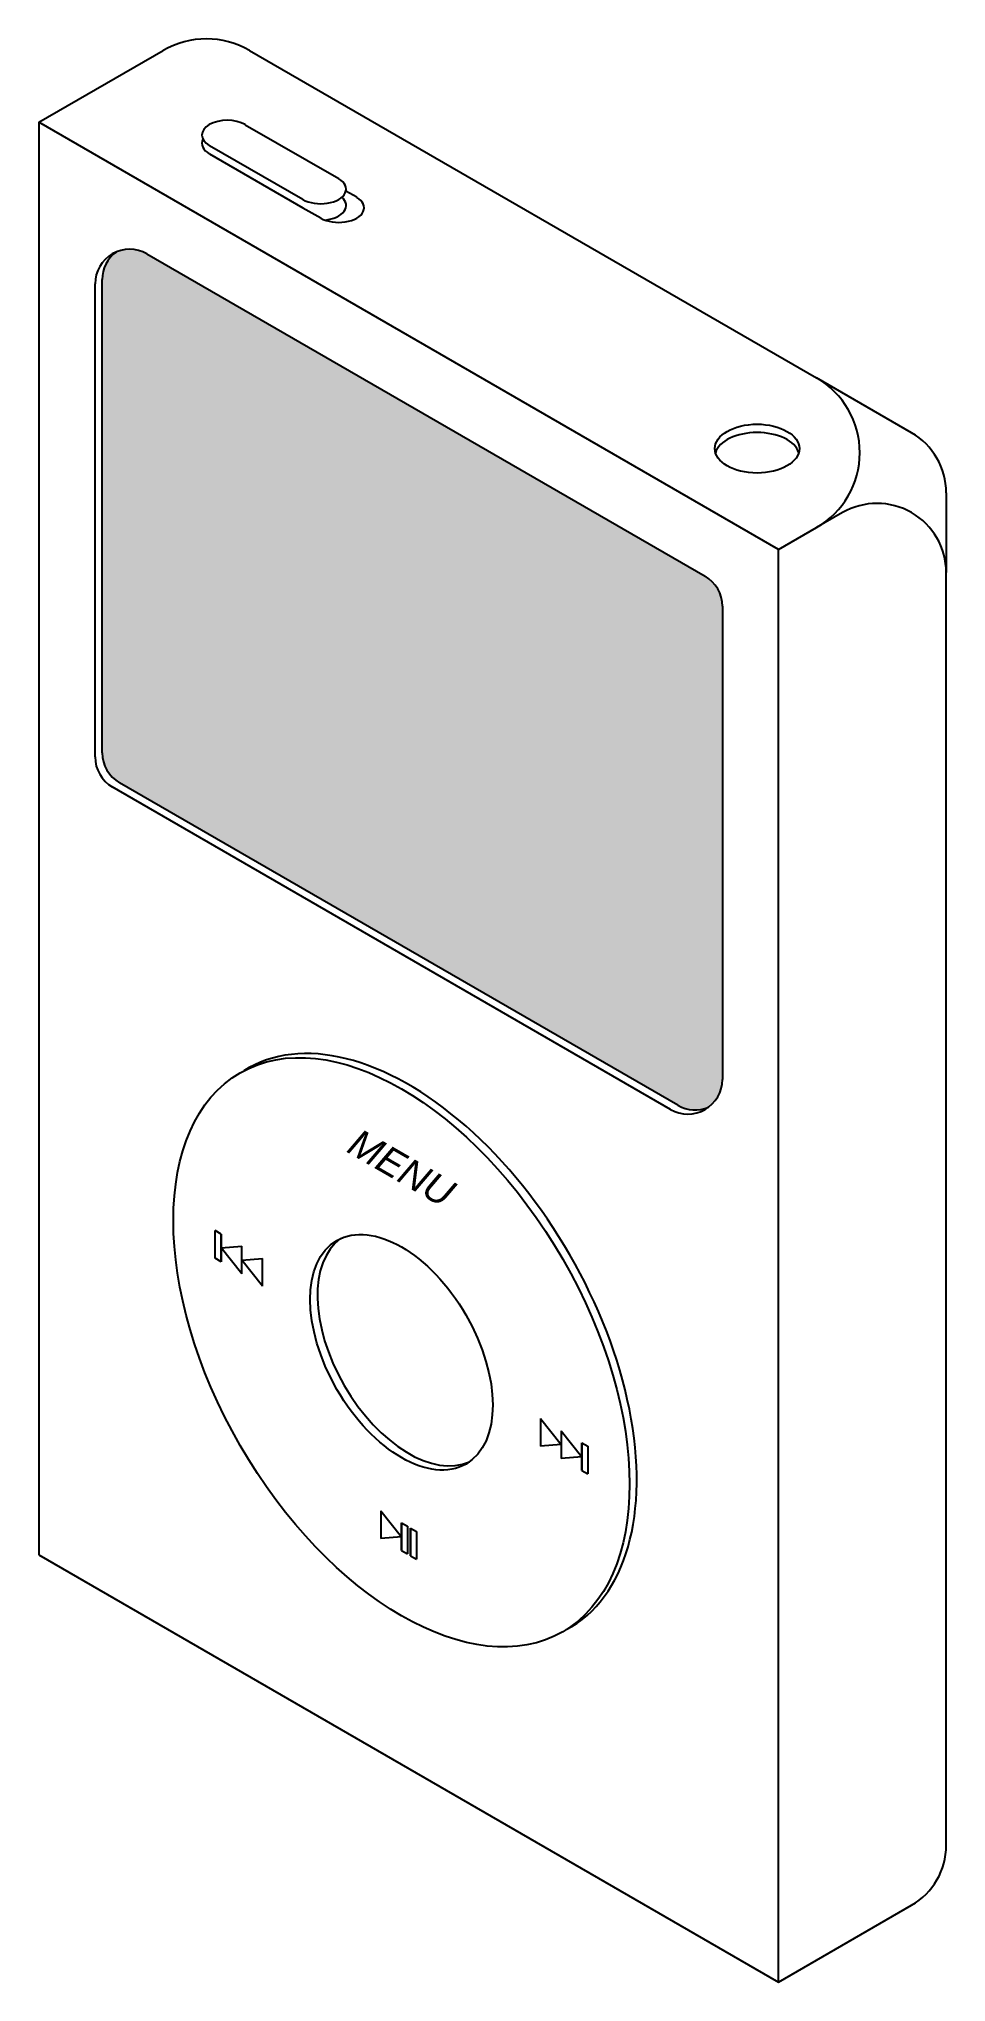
# Model space of a CAD drawing. Header units: centimetres. Extents: x 6.2 to 12.7, y -2.3 to 11.7.
import ezdxf

# ---------------------------------------------------------------- set-up
doc = ezdxf.new("R2010")
doc.units = ezdxf.units.CM
doc.header["$MEASUREMENT"] = 0
doc.layers.add('construction', color=6, linetype='Continuous')
doc.styles.add('TAHOMA.25', font='tahoma.ttf', dxfattribs={"height": 0.25})

msp = doc.modelspace()

# ---------------------------------------------------------------- hatches: boundary and pattern name
at = {"layer": 'construction'}
h = msp.add_hatch(color=256, dxfattribs=at)
h.set_gradient(color1=(199, 200, 202), color2=(99, 100, 102), tint=1, name='INVCYLINDER')
h.paths.add_polyline_path([(6.629, 6.55, 0.267949), (6.754, 6.333), (10.793, 4.001, 0.235966), (11.016, 3.988, 0.235966), (11.116, 4.188), (11.116, 7.61, 0.267949), (10.991, 7.827), (6.952, 10.159, 0.235966), (6.728, 10.172, 0.235966), (6.629, 9.972)])

# ---------------------------------------------------------------- linework, layer by layer
for p, q in [((6.17, 11.11), (7.07, 11.63)), ((7.695, 11.63), (11.797, 9.261)), ((11.522, 8.02), (6.17, 11.11)), ((6.17, 11.11), (6.17, 0.75)), ((7.664, 11.092), (8.34, 10.703)), ((7.405, 10.943), (8.08, 10.553)), ((7.405, 10.882), (8.08, 10.492)), ((8.47, 10.568), (8.392, 10.613)), ((8.08, 10.492), (8.21, 10.418)), ((6.952, 10.159), (10.991, 7.827)), ((6.577, 6.52), (6.577, 9.942)), ((6.629, 6.55), (6.629, 9.972)), ((12.485, 8.864), (11.797, 9.261)), ((12.735, 8.431), (12.735, 7.854)), ((11.522, 8.02), (11.797, 8.179)), ((11.985, 8.287), (11.797, 8.179)), ((11.522, -2.34), (11.522, 8.02)), ((12.735, -1.351), (12.735, 7.854)), ((11.116, 7.61), (11.116, 4.188)), ((10.793, 4.001), (6.754, 6.333)), ((10.741, 3.971), (6.702, 6.303)), ((7.447, 2.895), (7.447, 3.095)), ((7.49, 3.07), (7.447, 3.095)), ((7.49, 3.07), (7.49, 2.87)), ((7.49, 2.87), (7.49, 3.07)), ((7.49, 2.97), (7.64, 2.982)), ((7.64, 2.782), (7.49, 2.97)), ((7.64, 2.782), (7.64, 2.982)), ((7.49, 2.87), (7.447, 2.895)), ((7.64, 2.882), (7.789, 2.893)), ((7.789, 2.693), (7.64, 2.882)), ((7.789, 2.693), (7.789, 2.893)), ((9.8, 1.737), (9.8, 1.537)), ((9.8, 1.737), (9.949, 1.548)), ((9.949, 1.548), (9.8, 1.537)), ((9.949, 1.648), (9.949, 1.448)), ((9.949, 1.648), (10.099, 1.46)), ((10.099, 1.36), (10.099, 1.56)), ((10.099, 1.56), (10.142, 1.535)), ((10.099, 1.56), (10.099, 1.36)), ((10.099, 1.46), (9.949, 1.448)), ((10.142, 1.535), (10.142, 1.335)), ((10.099, 1.36), (10.142, 1.335)), ((8.645, 1.068), (8.645, 0.868)), ((8.645, 1.068), (8.794, 0.88)), ((8.794, 0.88), (8.645, 0.868)), ((8.794, 0.781), (8.794, 0.981)), ((8.794, 0.981), (8.838, 0.957)), ((8.794, 0.981), (8.794, 0.781)), ((8.838, 0.957), (8.838, 0.757)), ((8.859, 0.744), (8.859, 0.944)), ((8.859, 0.944), (8.903, 0.919)), ((8.859, 0.944), (8.859, 0.744)), ((8.903, 0.919), (8.903, 0.719)), ((6.17, 0.75), (11.522, -2.34)), ((8.794, 0.781), (8.838, 0.757)), ((8.859, 0.744), (8.903, 0.719)), ((11.522, -2.34), (12.485, -1.784))]:
    msp.add_line(p, q)
for centre, radius, start, end in [((7.383, 11.088), 0.625, 60, 120), ((6.827, 9.942), 0.25, 60, 180), ((6.879, 9.972), 0.25, 126.8921, 180), ((11.485, 8.72), 0.625, 300, 60), ((12.235, 8.431), 0.5, 0, 60), ((12.235, 7.854), 0.5, 0, 120), ((10.866, 7.61), 0.25, 0, 60), ((6.827, 6.52), 0.25, 180, 240), ((6.879, 6.55), 0.25, 180, 240), ((10.866, 4.188), 0.25, 240, 0), ((10.918, 4.218), 0.25, 240, 293.1079), ((12.235, -1.351), 0.5, 300, 0)]:
    msp.add_arc(centre, radius, start, end)
for centre, major_axis, start_param, end_param in [((7.534, 11.018), (-0.184, 0), 3.926991, 7.068583), ((7.534, 10.957), (-0.184, 0), 5.996429, 7.068583), ((8.21, 10.627), (-0.184, 0), 0.785398, 3.926991), ((8.34, 10.492), (-0.184, 0), 0.785398, 3.926991), ((8.21, 10.508), (-0.184, 0), 1.742264, 3.742857), ((11.367, 8.69), (-0.306, 0), 3.312124, 6.112654), ((8.846, 2.245), (1.167, -2.021), 6.260912, 9.447051), ((8.846, 2.245), (0.467, -0.808), 3.197299, 6.227479)]:
    msp.add_ellipse(centre, major_axis=major_axis, ratio=0.57735, start_param=start_param, end_param=end_param)
for centre, major_axis in [((11.367, 8.75), (-0.306, 0)), ((8.794, 2.215), (1.167, -2.021)), ((8.794, 2.215), (0.467, -0.808))]:
    msp.add_ellipse(centre, major_axis=major_axis, ratio=0.57735)

# ---------------------------------------------------------------- texts
at = {"insert": (8.794, 3.548), "char_height": 0.2, "width": 0.77464, "attachment_point": 5, "rotation": 330, "style": 'TAHOMA.25'}
msp.add_mtext('{\\fArial|b0|i1|c0|p34;MENU}', dxfattribs=at)

doc.saveas('drawing.dxf')
